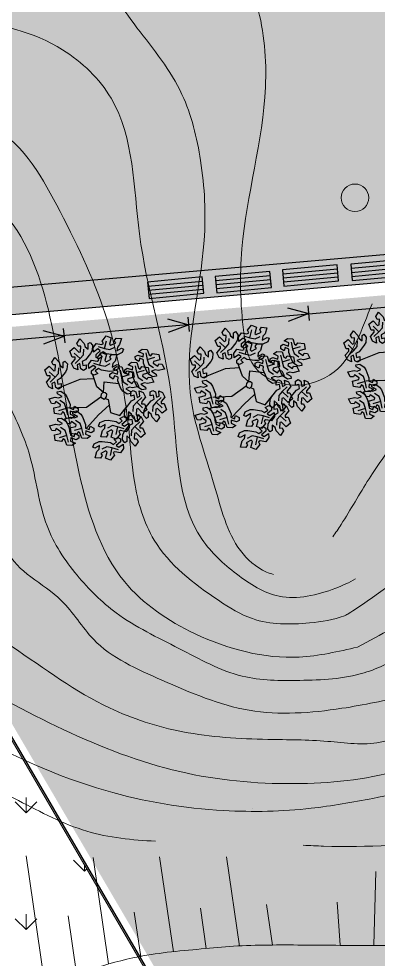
# Model space of a CAD drawing. Header units: millimetres. Extents: x 5637 to 6048, y 3385 to 3927.
# Drawn here: x 5752.01 to 5765.08, y 3588.76 to 3622.94 of the extents above; entities that cross this region are included whole.
import ezdxf

# ---------------------------------------------------------------- set-up
doc = ezdxf.new("R2010")
doc.units = ezdxf.units.MM
for name, color, linetype, lineweight in [('3', 250, 'Continuous', 30), ('ground 1', 7, 'Continuous', 30), ('hatch', 253, 'Continuous', 13)]:
    doc.layers.add(name, color=color, linetype=linetype, lineweight=lineweight)
for name, color, linetype in [('benches', 250, 'Continuous'), ('Contour Lines', 253, 'Continuous'), ('trees old', 116, 'Continuous')]:
    doc.layers.add(name, color=color, linetype=linetype)
doc.layers.add('dr', color=7, linetype='Continuous', lineweight=30, true_color=0x424d8a)
doc.layers.add('plants1', color=7, linetype='Continuous', true_color=0x89ee5d)

# ---------------------------------------------------------------- blocks, each defined once
blk = doc.blocks.new('212')
at = {"color": 48, "linetype": 'Continuous'}
for p, q in [((2812.246, 4856.905), (2812.352, 4857.064)), ((2812.352, 4857.064), (2812.514, 4856.895)), ((2813.16, 4856.989), (2813.307, 4857.173)), ((2813.255, 4856.716), (2813.323, 4857.001)), ((2813.307, 4857.173), (2813.495, 4857.1)), ((2813.495, 4857.1), (2813.43, 4856.875)), ((2813.608, 4857), (2813.677, 4857.096)), ((2813.658, 4856.924), (2813.608, 4857)), ((2813.677, 4857.096), (2813.867, 4857.083)), ((2813.867, 4857.083), (2813.802, 4856.858)), ((2811.994, 4856.623), (2812.151, 4856.749)), ((2812.151, 4856.749), (2812.314, 4856.581)), ((2812.295, 4856.797), (2812.246, 4856.905)), ((2812.386, 4856.803), (2812.295, 4856.797)), ((2812.374, 4856.601), (2812.386, 4856.803)), ((2812.49, 4856.49), (2812.502, 4856.693)), ((2812.514, 4856.895), (2812.551, 4856.783)), ((2812.551, 4856.783), (2812.66, 4856.696)), ((2812.66, 4856.894), (2812.725, 4856.94)), ((2812.66, 4856.696), (2812.66, 4856.894)), ((2812.725, 4856.94), (2812.813, 4856.833)), ((2812.813, 4856.833), (2812.797, 4856.642)), ((2812.838, 4856.74), (2812.944, 4856.897)), ((2812.853, 4856.586), (2812.838, 4856.74)), ((2813.006, 4856.701), (2812.853, 4856.586)), ((2812.944, 4856.897), (2813.146, 4856.859)), ((2813.098, 4856.635), (2813.006, 4856.701)), ((2813.015, 4856.787), (2813.255, 4856.716)), ((2813.146, 4856.859), (2813.212, 4856.895)), ((2813.212, 4856.895), (2813.16, 4856.989)), ((2813.16, 4856.989), (2813.16, 4856.989)), ((2813.255, 4856.716), (2813.44, 4856.678)), ((2813.43, 4856.875), (2813.477, 4856.833)), ((2813.44, 4856.678), (2813.621, 4856.768)), ((2813.477, 4856.833), (2813.658, 4856.924)), ((2813.724, 4856.77), (2813.703, 4856.632)), ((2813.703, 4856.632), (2813.875, 4856.731)), ((2813.802, 4856.858), (2813.724, 4856.77)), ((2813.875, 4856.731), (2813.947, 4856.699)), ((2813.947, 4856.699), (2813.899, 4856.569)), ((2814.492, 4856.602), (2814.619, 4856.692)), ((2814.619, 4856.692), (2814.808, 4856.679)), ((2814.808, 4856.679), (2814.876, 4856.485)), ((2811.335, 4856.226), (2811.441, 4856.385)), ((2811.441, 4856.385), (2811.603, 4856.216)), ((2812.08, 4856.404), (2811.994, 4856.623)), ((2812.052, 4856.172), (2812.186, 4856.327)), ((2812.187, 4856.402), (2812.08, 4856.404)), ((2812.08, 4856.404), (2812.08, 4856.404)), ((2812.364, 4856.35), (2812.151, 4856.551)), ((2812.182, 4856.178), (2812.364, 4856.35)), ((2812.186, 4856.327), (2812.187, 4856.402)), ((2812.314, 4856.581), (2812.374, 4856.601)), ((2812.364, 4856.35), (2812.49, 4856.49)), ((2812.74, 4856.536), (2812.554, 4856.3)), ((2812.797, 4856.642), (2812.74, 4856.536)), ((2812.947, 4856.502), (2813.098, 4856.635)), ((2812.949, 4856.391), (2812.947, 4856.502)), ((2812.947, 4856.502), (2812.947, 4856.502)), ((2813.04, 4856.341), (2812.949, 4856.391)), ((2812.992, 4856.389), (2813.139, 4856.573)), ((2813.044, 4856.296), (2812.992, 4856.389)), ((2812.992, 4856.389), (2812.992, 4856.389)), ((2813.171, 4856.413), (2813.04, 4856.341)), ((2813.197, 4856.594), (2813.085, 4856.506)), ((2813.085, 4856.506), (2813.171, 4856.413)), ((2813.087, 4856.116), (2813.155, 4856.402)), ((2813.139, 4856.573), (2813.327, 4856.501)), ((2813.307, 4856.527), (2813.197, 4856.594)), ((2813.327, 4856.501), (2813.262, 4856.276)), ((2813.605, 4856.484), (2813.307, 4856.527)), ((2813.309, 4856.234), (2813.49, 4856.324)), ((2813.44, 4856.4), (2813.509, 4856.497)), ((2813.49, 4856.324), (2813.44, 4856.4)), ((2813.509, 4856.497), (2813.699, 4856.484)), ((2813.725, 4856.487), (2813.605, 4856.484)), ((2813.699, 4856.484), (2813.634, 4856.259)), ((2813.899, 4856.569), (2813.725, 4856.487)), ((2814.371, 4856.422), (2814.467, 4856.479)), ((2814.374, 4856.318), (2814.371, 4856.422)), ((2814.502, 4856.24), (2814.374, 4856.318)), ((2814.467, 4856.479), (2814.467, 4856.479)), ((2814.467, 4856.479), (2814.658, 4856.414)), ((2814.669, 4856.527), (2814.492, 4856.602)), ((2814.539, 4856.361), (2814.502, 4856.24)), ((2814.672, 4856.308), (2814.539, 4856.361)), ((2814.658, 4856.414), (2814.669, 4856.527)), ((2814.669, 4856.18), (2814.672, 4856.308)), ((2814.748, 4856.562), (2814.806, 4856.319)), ((2814.806, 4856.319), (2815.087, 4856.403)), ((2814.806, 4856.319), (2814.865, 4856.14)), ((2814.876, 4856.485), (2814.94, 4856.446)), ((2814.94, 4856.446), (2814.995, 4856.538)), ((2814.995, 4856.538), (2814.995, 4856.538)), ((2814.995, 4856.538), (2815.228, 4856.503)), ((2815.228, 4856.503), (2815.259, 4856.304)), ((2811.083, 4855.944), (2811.24, 4856.07)), ((2811.24, 4856.07), (2811.403, 4855.901)), ((2811.384, 4856.118), (2811.335, 4856.226)), ((2811.475, 4856.124), (2811.384, 4856.118)), ((2811.463, 4855.921), (2811.475, 4856.124)), ((2811.579, 4855.811), (2811.591, 4856.014)), ((2811.603, 4856.216), (2811.64, 4856.104)), ((2811.64, 4856.104), (2811.749, 4856.017)), ((2811.749, 4856.017), (2811.75, 4856.215)), ((2811.75, 4856.215), (2811.814, 4856.261)), ((2811.814, 4856.261), (2811.902, 4856.154)), ((2811.902, 4856.154), (2811.886, 4855.963)), ((2812.135, 4856.001), (2812.052, 4856.172)), ((2812.276, 4855.937), (2812.135, 4856.001)), ((2812.356, 4856.174), (2812.252, 4856.127)), ((2812.252, 4856.127), (2812.276, 4855.937)), ((2812.395, 4855.976), (2812.356, 4856.174)), ((2812.493, 4855.922), (2812.395, 4855.976)), ((2812.395, 4855.976), (2812.395, 4855.976)), ((2812.554, 4856.3), (2812.441, 4856.239)), ((2812.441, 4856.239), (2812.461, 4856.097)), ((2812.461, 4856.097), (2812.584, 4856.126)), ((2812.581, 4855.976), (2812.493, 4855.922)), ((2812.584, 4856.126), (2812.581, 4855.976)), ((2812.671, 4856.141), (2812.777, 4856.298)), ((2812.685, 4855.986), (2812.671, 4856.141)), ((2812.838, 4856.102), (2812.685, 4855.986)), ((2812.777, 4856.298), (2812.979, 4856.26)), ((2812.779, 4855.903), (2812.931, 4856.035)), ((2812.931, 4856.035), (2812.838, 4856.102)), ((2812.847, 4856.188), (2813.087, 4856.116)), ((2813.029, 4855.995), (2812.917, 4855.906)), ((2812.979, 4856.26), (2813.044, 4856.296)), ((2813.139, 4855.928), (2813.029, 4855.995)), ((2813.087, 4856.116), (2813.272, 4856.078)), ((2813.262, 4856.276), (2813.309, 4856.234)), ((2813.272, 4856.078), (2813.453, 4856.169)), ((2813.556, 4856.171), (2813.535, 4856.033)), ((2813.535, 4856.033), (2813.707, 4856.132)), ((2813.634, 4856.259), (2813.556, 4856.171)), ((2813.731, 4855.969), (2813.557, 4855.888)), ((2813.562, 4855.969), (2813.689, 4856.059)), ((2813.739, 4855.894), (2813.562, 4855.969)), ((2813.689, 4856.059), (2813.878, 4856.046)), ((2813.707, 4856.132), (2813.779, 4856.099)), ((2813.779, 4856.099), (2813.731, 4855.969)), ((2813.878, 4856.046), (2813.946, 4855.852)), ((2813.985, 4855.946), (2814.08, 4856.004)), ((2814.08, 4856.004), (2814.08, 4856.004)), ((2814.08, 4856.004), (2814.271, 4855.939)), ((2814.106, 4856.127), (2814.232, 4856.217)), ((2814.282, 4856.052), (2814.106, 4856.127)), ((2814.232, 4856.217), (2814.421, 4856.204)), ((2814.271, 4855.939), (2814.282, 4856.052)), ((2814.361, 4856.087), (2814.419, 4855.844)), ((2814.421, 4856.204), (2814.489, 4856.01)), ((2814.489, 4856.01), (2814.553, 4855.971)), ((2814.553, 4855.971), (2814.608, 4856.063)), ((2814.608, 4856.063), (2814.608, 4856.063)), ((2814.608, 4856.063), (2814.841, 4856.028)), ((2814.78, 4855.9), (2814.669, 4856.18)), ((2814.841, 4856.028), (2814.872, 4855.829)), ((2814.865, 4856.14), (2815.034, 4856.028)), ((2815.031, 4856.247), (2815.019, 4856.186)), ((2815.019, 4856.186), (2815.188, 4856.074)), ((2815.259, 4856.304), (2815.031, 4856.247)), ((2815.188, 4856.074), (2815.228, 4856.156)), ((2815.43, 4855.972), (2815.203, 4855.916)), ((2815.228, 4856.156), (2815.346, 4856.144)), ((2815.346, 4856.144), (2815.43, 4855.972)), ((2811.169, 4855.725), (2811.083, 4855.944)), ((2811.141, 4855.492), (2811.275, 4855.648)), ((2811.276, 4855.723), (2811.169, 4855.725)), ((2811.169, 4855.725), (2811.169, 4855.725)), ((2811.453, 4855.67), (2811.24, 4855.872)), ((2811.271, 4855.499), (2811.453, 4855.67)), ((2811.275, 4855.648), (2811.276, 4855.723)), ((2811.403, 4855.901), (2811.463, 4855.921)), ((2811.453, 4855.67), (2811.579, 4855.811)), ((2811.829, 4855.857), (2811.643, 4855.621)), ((2811.886, 4855.963), (2811.829, 4855.857)), ((2812.781, 4855.791), (2812.779, 4855.903)), ((2812.779, 4855.903), (2812.779, 4855.903)), ((2812.872, 4855.742), (2812.781, 4855.791)), ((2812.978, 4855.318), (2812.811, 4855.791)), ((2813.003, 4855.814), (2812.872, 4855.742)), ((2812.917, 4855.906), (2813.003, 4855.814)), ((2813.437, 4855.885), (2813.139, 4855.928)), ((2813.557, 4855.888), (2813.437, 4855.885)), ((2813.441, 4855.789), (2813.537, 4855.846)), ((2813.444, 4855.685), (2813.441, 4855.789)), ((2813.572, 4855.607), (2813.444, 4855.685)), ((2813.537, 4855.846), (2813.537, 4855.846)), ((2813.537, 4855.846), (2813.727, 4855.781)), ((2813.609, 4855.728), (2813.572, 4855.607)), ((2813.742, 4855.675), (2813.609, 4855.728)), ((2813.727, 4855.781), (2813.739, 4855.894)), ((2813.739, 4855.547), (2813.742, 4855.675)), ((2813.818, 4855.929), (2813.876, 4855.686)), ((2813.876, 4855.686), (2814.157, 4855.77)), ((2813.876, 4855.686), (2813.935, 4855.507)), ((2813.946, 4855.852), (2814.01, 4855.813)), ((2813.987, 4855.843), (2813.985, 4855.946)), ((2814.115, 4855.765), (2813.987, 4855.843)), ((2814.01, 4855.813), (2814.065, 4855.905)), ((2814.065, 4855.905), (2814.065, 4855.905)), ((2814.065, 4855.905), (2814.298, 4855.87)), ((2814.329, 4855.671), (2814.101, 4855.614)), ((2814.152, 4855.886), (2814.115, 4855.765)), ((2814.285, 4855.833), (2814.152, 4855.886)), ((2814.282, 4855.705), (2814.285, 4855.833)), ((2814.393, 4855.425), (2814.282, 4855.705)), ((2814.298, 4855.87), (2814.329, 4855.671)), ((2814.419, 4855.844), (2814.701, 4855.928)), ((2814.419, 4855.844), (2814.479, 4855.665)), ((2814.479, 4855.665), (2814.648, 4855.553)), ((2814.645, 4855.772), (2814.632, 4855.711)), ((2814.632, 4855.711), (2814.801, 4855.599)), ((2814.872, 4855.829), (2814.645, 4855.772)), ((2814.843, 4855.798), (2814.78, 4855.9)), ((2814.801, 4855.599), (2814.842, 4855.681)), ((2814.842, 4855.681), (2814.959, 4855.669)), ((2815, 4855.688), (2814.843, 4855.798)), ((2815.088, 4855.94), (2814.958, 4855.89)), ((2814.958, 4855.89), (2815.129, 4855.79)), ((2814.959, 4855.669), (2815.044, 4855.497)), ((2815.137, 4855.711), (2815, 4855.688)), ((2815.203, 4855.916), (2815.088, 4855.94)), ((2815.129, 4855.79), (2815.137, 4855.711)), ((2811.224, 4855.322), (2811.141, 4855.492)), ((2811.365, 4855.257), (2811.224, 4855.322)), ((2811.445, 4855.494), (2811.341, 4855.448)), ((2811.341, 4855.448), (2811.365, 4855.257)), ((2811.484, 4855.297), (2811.445, 4855.494)), ((2811.582, 4855.243), (2811.484, 4855.297)), ((2811.484, 4855.297), (2811.484, 4855.297)), ((2811.643, 4855.621), (2811.53, 4855.56)), ((2811.53, 4855.56), (2811.55, 4855.418)), ((2811.55, 4855.418), (2811.673, 4855.447)), ((2812.357, 4855.587), (2811.568, 4855.27)), ((2811.67, 4855.297), (2811.582, 4855.243)), ((2811.673, 4855.447), (2811.67, 4855.297)), ((2812.872, 4855.62), (2812.357, 4855.587)), ((2813.213, 4855.112), (2813.244, 4855.51)), ((2813.244, 4855.51), (2813.778, 4855.448)), ((2813.85, 4855.267), (2813.739, 4855.547)), ((2813.935, 4855.507), (2814.104, 4855.395)), ((2814.158, 4855.307), (2814.028, 4855.257)), ((2814.101, 4855.614), (2814.089, 4855.553)), ((2814.089, 4855.553), (2814.258, 4855.441)), ((2814.273, 4855.284), (2814.158, 4855.307)), ((2814.258, 4855.441), (2814.298, 4855.523)), ((2814.5, 4855.339), (2814.273, 4855.284)), ((2814.298, 4855.523), (2814.416, 4855.511)), ((2814.456, 4855.323), (2814.393, 4855.425)), ((2814.416, 4855.511), (2814.5, 4855.339)), ((2814.614, 4855.213), (2814.456, 4855.323)), ((2814.701, 4855.465), (2814.571, 4855.415)), ((2814.571, 4855.415), (2814.743, 4855.315)), ((2814.817, 4855.441), (2814.701, 4855.465)), ((2814.743, 4855.315), (2814.75, 4855.236)), ((2815.044, 4855.497), (2814.817, 4855.441)), ((2811.235, 4854.887), (2811.463, 4854.943)), ((2811.463, 4854.943), (2811.578, 4854.919)), ((2811.529, 4855.148), (2811.665, 4855.171)), ((2811.536, 4855.069), (2811.529, 4855.148)), ((2811.708, 4854.97), (2811.536, 4855.069)), ((2811.578, 4854.919), (2811.708, 4854.97)), ((2811.665, 4855.171), (2811.823, 4855.062)), ((2811.823, 4855.062), (2811.886, 4854.959)), ((2811.886, 4854.959), (2811.997, 4854.679)), ((2813.121, 4854.953), (2812.593, 4854.577)), ((2813.122, 4854.977), (2813.121, 4854.953)), ((2813.121, 4854.953), (2813.175, 4854.911)), ((2813.133, 4855.059), (2813.122, 4854.977)), ((2813.162, 4855.099), (2813.133, 4855.059)), ((2813.213, 4855.112), (2813.162, 4855.099)), ((2813.274, 4855.111), (2813.213, 4855.112)), ((2813.334, 4855.062), (2813.274, 4855.111)), ((2813.276, 4854.903), (2813.321, 4854.962)), ((2813.321, 4854.962), (2813.334, 4855.062)), ((2813.913, 4855.165), (2813.85, 4855.267)), ((2814.07, 4855.055), (2813.913, 4855.165)), ((2814.028, 4855.257), (2814.199, 4855.157)), ((2814.207, 4855.079), (2814.07, 4855.055)), ((2814.199, 4855.157), (2814.207, 4855.079)), ((2814.205, 4854.989), (2814.208, 4855.138)), ((2814.328, 4855.017), (2814.205, 4854.989)), ((2814.208, 4855.138), (2814.296, 4855.192)), ((2814.296, 4855.192), (2814.394, 4855.138)), ((2814.348, 4854.876), (2814.328, 4855.017)), ((2814.394, 4855.138), (2814.394, 4855.138)), ((2814.394, 4855.138), (2814.433, 4854.941)), ((2814.433, 4854.941), (2814.537, 4854.988)), ((2814.537, 4854.988), (2814.513, 4855.178)), ((2814.513, 4855.178), (2814.654, 4855.113)), ((2814.737, 4854.943), (2814.603, 4854.787)), ((2814.75, 4855.236), (2814.614, 4855.213)), ((2814.654, 4855.113), (2814.737, 4854.943)), ((2814.912, 4854.991), (2814.915, 4855.141)), ((2815.035, 4855.02), (2814.912, 4854.991)), ((2814.915, 4855.141), (2815.004, 4855.195)), ((2815.004, 4855.195), (2815.101, 4855.141)), ((2815.056, 4854.878), (2815.035, 4855.02)), ((2815.101, 4855.141), (2815.101, 4855.141)), ((2815.101, 4855.141), (2815.14, 4854.943)), ((2815.14, 4854.943), (2815.244, 4854.99)), ((2815.244, 4854.99), (2815.221, 4855.18)), ((2815.221, 4855.18), (2815.362, 4855.116)), ((2815.445, 4854.945), (2815.311, 4854.789)), ((2815.362, 4855.116), (2815.445, 4854.945)), ((2811.32, 4854.715), (2811.235, 4854.887)), ((2811.438, 4854.704), (2811.32, 4854.715)), ((2811.407, 4854.556), (2811.635, 4854.612)), ((2811.478, 4854.785), (2811.438, 4854.704)), ((2811.647, 4854.674), (2811.478, 4854.785)), ((2811.801, 4854.719), (2811.632, 4854.831)), ((2811.635, 4854.612), (2811.647, 4854.674)), ((2811.86, 4854.54), (2811.801, 4854.719)), ((2811.997, 4854.679), (2811.994, 4854.551)), ((2812.127, 4854.498), (2812.164, 4854.619)), ((2812.164, 4854.619), (2812.292, 4854.541)), ((2813.424, 4854.652), (2813.038, 4854.309)), ((2813.175, 4854.911), (2813.241, 4854.88)), ((2813.241, 4854.88), (2813.276, 4854.903)), ((2813.276, 4854.903), (2813.384, 4854.859)), ((2813.384, 4854.859), (2813.474, 4854.394)), ((2813.809, 4854.284), (2814.091, 4854.631)), ((2814.049, 4854.578), (2814.235, 4854.814)), ((2814.235, 4854.814), (2814.348, 4854.876)), ((2814.299, 4854.624), (2814.287, 4854.422)), ((2814.425, 4854.765), (2814.299, 4854.624)), ((2814.607, 4854.937), (2814.425, 4854.765)), ((2814.425, 4854.765), (2814.638, 4854.563)), ((2814.603, 4854.787), (2814.602, 4854.712)), ((2814.602, 4854.712), (2814.709, 4854.711)), ((2814.709, 4854.711), (2814.709, 4854.711)), ((2814.709, 4854.711), (2814.795, 4854.491)), ((2814.757, 4854.58), (2814.943, 4854.817)), ((2814.943, 4854.817), (2815.056, 4854.878)), ((2815.007, 4854.626), (2814.995, 4854.424)), ((2815.133, 4854.767), (2815.007, 4854.626)), ((2815.314, 4854.939), (2815.133, 4854.767)), ((2815.133, 4854.767), (2815.345, 4854.566)), ((2815.311, 4854.789), (2815.309, 4854.715)), ((2815.309, 4854.715), (2815.416, 4854.713)), ((2815.416, 4854.713), (2815.416, 4854.713)), ((2815.416, 4854.713), (2815.502, 4854.494)), ((2811.438, 4854.357), (2811.407, 4854.556)), ((2811.671, 4854.321), (2811.438, 4854.357)), ((2811.86, 4854.54), (2811.579, 4854.456)), ((2811.726, 4854.413), (2811.671, 4854.321)), ((2811.671, 4854.321), (2811.671, 4854.321)), ((2811.79, 4854.374), (2811.726, 4854.413)), ((2811.858, 4854.18), (2811.79, 4854.374)), ((2811.918, 4854.297), (2811.86, 4854.54)), ((2812.593, 4854.577), (2811.902, 4854.548)), ((2811.994, 4854.551), (2812.127, 4854.498)), ((2812.008, 4854.445), (2811.997, 4854.332)), ((2811.997, 4854.332), (2812.173, 4854.257)), ((2812.199, 4854.38), (2812.008, 4854.445)), ((2812.173, 4854.257), (2812.047, 4854.167)), ((2812.097, 4854.422), (2812.234, 4854.446)), ((2812.105, 4854.344), (2812.097, 4854.422)), ((2812.276, 4854.244), (2812.105, 4854.344)), ((2812.294, 4854.438), (2812.199, 4854.38)), ((2812.199, 4854.38), (2812.199, 4854.38)), ((2812.234, 4854.446), (2812.391, 4854.336)), ((2812.292, 4854.541), (2812.294, 4854.438)), ((2812.391, 4854.336), (2812.454, 4854.234)), ((2813.038, 4854.309), (2812.612, 4853.837)), ((2813.474, 4854.394), (2813.809, 4854.284)), ((2813.976, 4854.281), (2813.992, 4854.472)), ((2814.064, 4854.174), (2813.976, 4854.281)), ((2813.992, 4854.472), (2814.049, 4854.578)), ((2814.238, 4854.331), (2814.129, 4854.419)), ((2814.129, 4854.419), (2814.129, 4854.22)), ((2814.134, 4854.108), (2814.137, 4854.258)), ((2814.137, 4854.258), (2814.226, 4854.312)), ((2814.226, 4854.312), (2814.323, 4854.257)), ((2814.275, 4854.22), (2814.238, 4854.331)), ((2814.323, 4854.257), (2814.323, 4854.257)), ((2814.323, 4854.257), (2814.362, 4854.06)), ((2814.416, 4854.514), (2814.403, 4854.312)), ((2814.403, 4854.312), (2814.494, 4854.317)), ((2814.475, 4854.534), (2814.416, 4854.514)), ((2814.466, 4854.107), (2814.443, 4854.297)), ((2814.443, 4854.297), (2814.584, 4854.233)), ((2814.638, 4854.365), (2814.475, 4854.534)), ((2814.494, 4854.317), (2814.543, 4854.21)), ((2814.795, 4854.491), (2814.638, 4854.365)), ((2814.683, 4854.283), (2814.699, 4854.475)), ((2814.772, 4854.177), (2814.683, 4854.283)), ((2814.699, 4854.475), (2814.757, 4854.58)), ((2814.945, 4854.334), (2814.836, 4854.421)), ((2814.836, 4854.421), (2814.836, 4854.223)), ((2814.982, 4854.222), (2814.945, 4854.334)), ((2815.123, 4854.516), (2815.111, 4854.314)), ((2815.111, 4854.314), (2815.202, 4854.32)), ((2815.183, 4854.536), (2815.123, 4854.516)), ((2815.345, 4854.367), (2815.183, 4854.536)), ((2815.202, 4854.32), (2815.251, 4854.212)), ((2815.502, 4854.494), (2815.345, 4854.367)), ((2811.256, 4853.907), (2811.483, 4853.963)), ((2811.483, 4853.963), (2811.598, 4853.939)), ((2811.549, 4854.168), (2811.686, 4854.191)), ((2811.557, 4854.089), (2811.549, 4854.168)), ((2811.728, 4853.989), (2811.557, 4854.089)), ((2811.598, 4853.939), (2811.728, 4853.989)), ((2811.686, 4854.191), (2811.843, 4854.082)), ((2811.803, 4854.162), (2812.031, 4854.217)), ((2811.888, 4853.99), (2811.803, 4854.162)), ((2811.843, 4854.082), (2811.906, 4853.979)), ((2812.047, 4854.167), (2811.858, 4854.18)), ((2812.006, 4853.978), (2811.888, 4853.99)), ((2811.906, 4853.979), (2812.017, 4853.699)), ((2812.046, 4854.06), (2812.006, 4853.978)), ((2812.031, 4854.217), (2812.146, 4854.194)), ((2812.215, 4853.948), (2812.046, 4854.06)), ((2812.146, 4854.194), (2812.276, 4854.244)), ((2812.369, 4853.994), (2812.2, 4854.106)), ((2812.203, 4853.887), (2812.215, 4853.948)), ((2812.428, 4853.815), (2812.369, 4853.994)), ((2812.454, 4854.234), (2812.565, 4853.954)), ((2812.565, 4853.954), (2812.562, 4853.826)), ((2813.037, 4853.892), (2813.085, 4854.022)), ((2813.085, 4854.022), (2813.258, 4854.104)), ((2813.281, 4853.958), (2813.109, 4853.859)), ((2813.258, 4854.104), (2813.379, 4854.107)), ((2813.259, 4853.82), (2813.281, 4853.958)), ((2813.379, 4854.107), (2813.676, 4854.063)), ((2813.676, 4854.063), (2813.786, 4853.996)), ((2813.786, 4853.996), (2813.899, 4854.085)), ((2813.812, 4854.177), (2813.943, 4854.249)), ((2813.899, 4854.085), (2813.812, 4854.177)), ((2814.036, 4854.088), (2813.885, 4853.956)), ((2813.885, 4853.956), (2813.977, 4853.889)), ((2813.943, 4854.249), (2814.034, 4854.2)), ((2813.977, 4853.889), (2814.13, 4854.005)), ((2813.979, 4853.697), (2814.165, 4853.933)), ((2814.034, 4854.2), (2814.036, 4854.088)), ((2814.036, 4854.088), (2814.036, 4854.088)), ((2814.129, 4854.22), (2814.064, 4854.174)), ((2814.13, 4854.005), (2814.145, 4853.85)), ((2814.257, 4854.137), (2814.134, 4854.108)), ((2814.165, 4853.933), (2814.278, 4853.995)), ((2814.278, 4853.995), (2814.257, 4854.137)), ((2814.437, 4854.051), (2814.275, 4854.22)), ((2814.536, 4854.056), (2814.355, 4853.884)), ((2814.362, 4854.06), (2814.466, 4854.107)), ((2814.543, 4854.21), (2814.437, 4854.051)), ((2814.667, 4854.062), (2814.533, 4853.906)), ((2814.584, 4854.233), (2814.667, 4854.062)), ((2814.836, 4854.223), (2814.772, 4854.177)), ((2815.144, 4854.053), (2814.982, 4854.222)), ((2815.251, 4854.212), (2815.144, 4854.053)), ((2811.34, 4853.735), (2811.256, 4853.907)), ((2811.458, 4853.724), (2811.34, 4853.735)), ((2811.427, 4853.575), (2811.655, 4853.632)), ((2811.458, 4853.376), (2811.427, 4853.575)), ((2811.498, 4853.805), (2811.458, 4853.724)), ((2811.667, 4853.693), (2811.498, 4853.805)), ((2811.821, 4853.739), (2811.652, 4853.851)), ((2811.655, 4853.632), (2811.667, 4853.693)), ((2811.88, 4853.56), (2811.821, 4853.739)), ((2811.975, 4853.83), (2812.203, 4853.887)), ((2812.006, 4853.631), (2811.975, 4853.83)), ((2812.239, 4853.596), (2812.006, 4853.631)), ((2812.017, 4853.699), (2812.014, 4853.571)), ((2812.428, 4853.815), (2812.147, 4853.731)), ((2812.147, 4853.518), (2812.184, 4853.639)), ((2812.184, 4853.639), (2812.312, 4853.561)), ((2812.294, 4853.688), (2812.239, 4853.596)), ((2812.239, 4853.596), (2812.239, 4853.596)), ((2812.358, 4853.649), (2812.294, 4853.688)), ((2812.426, 4853.455), (2812.358, 4853.649)), ((2812.486, 4853.572), (2812.428, 4853.815)), ((2812.562, 4853.826), (2812.695, 4853.773)), ((2812.576, 4853.72), (2812.565, 4853.607)), ((2812.565, 4853.607), (2812.742, 4853.532)), ((2812.767, 4853.655), (2812.576, 4853.72)), ((2812.695, 4853.773), (2812.732, 4853.894)), ((2812.732, 4853.894), (2812.86, 4853.816)), ((2812.863, 4853.712), (2812.767, 4853.655)), ((2812.767, 4853.655), (2812.767, 4853.655)), ((2812.86, 4853.816), (2812.863, 4853.712)), ((2813.109, 4853.859), (2813.037, 4853.892)), ((2813.116, 4853.507), (2813.181, 4853.732)), ((2813.181, 4853.732), (2813.259, 4853.82)), ((2813.376, 4853.591), (2813.307, 4853.495)), ((2813.507, 4853.757), (2813.325, 4853.667)), ((2813.325, 4853.667), (2813.376, 4853.591)), ((2813.544, 4853.913), (2813.362, 4853.823)), ((2813.489, 4853.49), (2813.554, 4853.715)), ((2813.554, 4853.715), (2813.507, 4853.757)), ((2813.729, 4853.875), (2813.544, 4853.913)), ((2813.729, 4853.875), (2813.66, 4853.589)), ((2813.823, 4853.602), (2813.676, 4853.418)), ((2813.968, 4853.803), (2813.729, 4853.875)), ((2813.837, 4853.731), (2813.771, 4853.695)), ((2813.771, 4853.695), (2813.823, 4853.602)), ((2813.823, 4853.602), (2813.823, 4853.602)), ((2814.039, 4853.693), (2813.837, 4853.731)), ((2813.905, 4853.4), (2813.921, 4853.591)), ((2813.921, 4853.591), (2813.979, 4853.697)), ((2814.145, 4853.85), (2814.039, 4853.693)), ((2814.229, 4853.743), (2814.217, 4853.541)), ((2814.355, 4853.884), (2814.229, 4853.743)), ((2814.345, 4853.633), (2814.333, 4853.431)), ((2814.405, 4853.653), (2814.345, 4853.633)), ((2814.355, 4853.884), (2814.568, 4853.682)), ((2814.567, 4853.484), (2814.405, 4853.653)), ((2814.533, 4853.906), (2814.531, 4853.832)), ((2814.531, 4853.832), (2814.638, 4853.83)), ((2814.724, 4853.611), (2814.567, 4853.484)), ((2814.638, 4853.83), (2814.638, 4853.83)), ((2814.638, 4853.83), (2814.724, 4853.611)), ((2811.691, 4853.341), (2811.458, 4853.376)), ((2811.88, 4853.56), (2811.599, 4853.476)), ((2811.746, 4853.433), (2811.691, 4853.341)), ((2811.691, 4853.341), (2811.691, 4853.341)), ((2811.81, 4853.394), (2811.746, 4853.433)), ((2811.878, 4853.2), (2811.81, 4853.394)), ((2811.938, 4853.317), (2811.88, 4853.56)), ((2812.014, 4853.571), (2812.147, 4853.518)), ((2812.028, 4853.465), (2812.017, 4853.352)), ((2812.017, 4853.352), (2812.194, 4853.277)), ((2812.219, 4853.4), (2812.028, 4853.465)), ((2812.194, 4853.277), (2812.067, 4853.187)), ((2812.315, 4853.458), (2812.219, 4853.4)), ((2812.219, 4853.4), (2812.219, 4853.4)), ((2812.312, 4853.561), (2812.315, 4853.458)), ((2812.615, 4853.442), (2812.426, 4853.455)), ((2812.742, 4853.532), (2812.615, 4853.442)), ((2812.83, 4853.128), (2812.878, 4853.258)), ((2812.878, 4853.258), (2813.052, 4853.34)), ((2813.052, 4853.34), (2813.172, 4853.343)), ((2813.307, 4853.495), (2813.116, 4853.507)), ((2813.172, 4853.343), (2813.47, 4853.3)), ((2813.47, 4853.3), (2813.58, 4853.233)), ((2813.676, 4853.418), (2813.489, 4853.49)), ((2813.58, 4853.233), (2813.692, 4853.321)), ((2813.606, 4853.414), (2813.737, 4853.486)), ((2813.692, 4853.321), (2813.606, 4853.414)), ((2813.83, 4853.325), (2813.678, 4853.192)), ((2813.737, 4853.486), (2813.828, 4853.436)), ((2813.771, 4853.126), (2813.924, 4853.241)), ((2813.828, 4853.436), (2813.83, 4853.325)), ((2813.83, 4853.325), (2813.83, 4853.325)), ((2813.994, 4853.294), (2813.905, 4853.4)), ((2813.924, 4853.241), (2813.939, 4853.087)), ((2814.058, 4853.34), (2813.994, 4853.294)), ((2814.167, 4853.45), (2814.058, 4853.538)), ((2814.058, 4853.538), (2814.058, 4853.34)), ((2814.204, 4853.339), (2814.167, 4853.45)), ((2814.366, 4853.17), (2814.204, 4853.339)), ((2814.333, 4853.431), (2814.424, 4853.437)), ((2814.473, 4853.329), (2814.366, 4853.17)), ((2814.424, 4853.437), (2814.473, 4853.329)), ((2812.067, 4853.187), (2811.878, 4853.2)), ((2812.902, 4853.095), (2812.83, 4853.128)), ((2813.074, 4853.194), (2812.902, 4853.095)), ((2812.91, 4852.744), (2812.975, 4852.968)), ((2812.975, 4852.968), (2813.053, 4853.056)), ((2813.053, 4853.056), (2813.074, 4853.194)), ((2813.3, 4852.994), (2813.119, 4852.903)), ((2813.119, 4852.903), (2813.169, 4852.827)), ((2813.337, 4853.149), (2813.156, 4853.059)), ((2813.282, 4852.727), (2813.347, 4852.952)), ((2813.347, 4852.952), (2813.3, 4852.994)), ((2813.522, 4853.111), (2813.337, 4853.149)), ((2813.522, 4853.111), (2813.454, 4852.826)), ((2813.762, 4853.04), (2813.522, 4853.111)), ((2813.63, 4852.967), (2813.565, 4852.932)), ((2813.565, 4852.932), (2813.617, 4852.838)), ((2813.832, 4852.929), (2813.63, 4852.967)), ((2813.678, 4853.192), (2813.771, 4853.126)), ((2813.939, 4853.087), (2813.832, 4852.929)), ((2813.1, 4852.731), (2812.91, 4852.744)), ((2813.169, 4852.827), (2813.1, 4852.731)), ((2813.47, 4852.654), (2813.282, 4852.727)), ((2813.617, 4852.838), (2813.47, 4852.654)), ((2813.617, 4852.838), (2813.617, 4852.838))]:
    blk.add_line(p, q, dxfattribs=at)
at = {"layer": 'plants1', "color": 48, "linetype": 'Continuous'}
blk.add_line((2813.213, 4855.112), (2812.978, 4855.318), dxfattribs=at)
blk = doc.blocks.new('0354')
at = {"layer": 'benches', "lineweight": 25, "ltscale": 150, "true_color": 0xe0d1a3}
blk.add_hatch(color=9, dxfattribs=at).paths.add_polyline_path([(2510191, 359584), (2510591, 359584), (2510591, 360934), (2510191, 360934)])
at = {"layer": 'benches', "color": 3, "lineweight": 25, "ltscale": 150}
blk.add_lwpolyline([(2510191, 359584), (2510591, 359584), (2510591, 360934), (2510191, 360934)], close=True, dxfattribs=at)
at = {"layer": 'benches', "color": 1, "lineweight": 25, "ltscale": 150}
for points in [[(2510291, 360934), (2510291, 359584)], [(2510391, 360934), (2510391, 359584)], [(2510491, 360934), (2510491, 359584)]]:
    blk.add_lwpolyline(points, dxfattribs=at)

msp = doc.modelspace()

# ---------------------------------------------------------------- hatches: boundary and pattern name
at = {"layer": 'hatch', "true_color": 0xf8d293}
h = msp.add_hatch(dxfattribs=at)
h.set_pattern_fill('AR-SAND', color=41, scale=0.3, style=0)
h.set_pattern_definition([(37.5, (2816.3681, -1263.7476), (-0.018898007, 0.57804713), [0, -0.456, 0, -0.51, 0, -0.4875]), (7.5, (2816.3681, -1263.7476), (0.53093301, 0.84664382), [0, -0.246, 0, -0.411, 0, -0.1575]), (327.5, (2815.9991, -1263.7476), (0.93424256, 0.001697716), [0, -0.15, 0, -0.54, 0, -0.705]), (317.5, (2815.9991, -1263.7476), (0.90183798, 0.26330267), [0, -0.075, 0, -0.354, 0, -0.405])])
h.paths.add_polyline_path([(5740.993, 3631.312), (5780.841, 3634.798), (5782.584, 3614.874), (5742.736, 3611.388)])
h.paths.add_polyline_path([(5742.076, 3630.403), (5779.932, 3633.715), (5781.5, 3615.783), (5743.645, 3612.471)], flags=16)
at = {"layer": 'plants1'}
h = msp.add_hatch(dxfattribs=at)
h.set_pattern_fill('ANSI38', color=256, scale=3, style=0)
h.set_pattern_definition([(45, (2816.3681, -1263.7476), (-0.265165043, 0.265165043), []), (135, (2816.3681, -1263.7476), (-0.79549513, 0.265165043), [0.9375, -0.5625])])
edge = h.paths.add_edge_path()
edge.add_line((5725.364, 3655.929), (5797.285, 3662.691))
edge.add_line((5797.285, 3662.691), (5824.807, 3603.238))
edge.add_line((5824.807, 3603.238), (5824.228, 3590.88))
edge.add_line((5824.228, 3590.88), (5841.23, 3554.438))
edge.add_line((5841.23, 3554.438), (5849.602, 3542.469))
edge.add_line((5849.602, 3542.469), (5866.561, 3537.067))
edge.add_line((5866.561, 3537.067), (5872.441, 3524.382))
edge.add_line((5872.441, 3524.382), (5904.707, 3539.095))
edge.add_line((5904.707, 3539.095), (5918.188, 3538.464))
edge.add_line((5918.188, 3538.464), (5942.734, 3549.513))
edge.add_line((5942.734, 3549.513), (5952.304, 3561.86))
edge.add_line((5952.304, 3561.86), (5960.573, 3565.61))
edge.add_line((5960.573, 3565.61), (5967.929, 3564.035))
edge.add_line((5967.929, 3564.035), (5968.822, 3563.47))
edge.add_line((5968.822, 3563.47), (5964.54, 3561.462))
edge.add_line((5964.54, 3561.462), (5955.845, 3557.471))
edge.add_line((5955.845, 3557.471), (5946.359, 3544.948))
edge.add_line((5946.359, 3544.948), (5919.845, 3533.075))
edge.add_line((5919.845, 3533.075), (5906.098, 3533.757))
edge.add_line((5906.098, 3533.757), (5874.594, 3519.437))
edge.add_arc((5872.372, 3524.323), 5.368, 204.0277, 294.4439, ccw=False)
edge.add_line((5867.469, 3522.138), (5862.463, 3532.33))
edge.add_line((5862.463, 3532.33), (5846.443, 3537.982))
edge.add_line((5846.443, 3537.982), (5836.473, 3552.342))
edge.add_line((5836.473, 3552.342), (5835.014, 3554.644))
edge.add_line((5835.014, 3554.644), (5818.867, 3589.841))
edge.add_line((5818.867, 3589.841), (5819.521, 3602.274))
edge.add_line((5819.521, 3602.274), (5801.553, 3640.604))
edge.add_line((5801.553, 3640.604), (5788.295, 3640.187))
edge.add_line((5788.295, 3640.187), (5786.912, 3635.335))
edge.add_line((5786.912, 3635.335), (5741.72, 3631.437))
edge.add_line((5741.72, 3631.437), (5726.648, 3641.007))
edge.add_line((5726.648, 3641.007), (5725.364, 3655.929))
at = {"layer": 'plants1', "lineweight": 9, "true_color": 0x87ea5d}
h = msp.add_hatch(dxfattribs=at)
h.set_pattern_fill('GRASS', color=83, style=0)
h.set_pattern_definition([(90, (2816.3681, -1263.7476), (-0.70710678, 0.70710678), [0.1875, -1.22671356]), (45, (2816.3681, -1263.7476), (-0.70710678, 0.70710678), [0.1875, -0.8125]), (135, (2816.3681, -1263.7476), (-0.70710678, -0.70710678), [0.1875, -0.8125])])
edge = h.paths.add_edge_path()
edge.add_line((5983.543, 3551.446), (5969.641, 3562.838))
edge.add_line((5969.641, 3562.838), (5966.492, 3561.769))
edge.add_line((5966.492, 3561.769), (5955.921, 3557.3))
edge.add_line((5955.921, 3557.3), (5946.239, 3544.639))
edge.add_line((5946.239, 3544.639), (5920.217, 3532.994))
edge.add_line((5920.217, 3532.994), (5906.122, 3533.806))
edge.add_line((5906.122, 3533.806), (5874.303, 3518.906))
edge.add_arc((5872.286, 3523.588), 5.098, 205.9057, 293.3056, ccw=False)
edge.add_line((5867.7, 3521.361), (5862.632, 3531.794))
edge.add_line((5862.632, 3531.794), (5846.301, 3537.846))
edge.add_line((5846.301, 3537.846), (5835.705, 3553.19))
edge.add_line((5835.705, 3553.19), (5829.87, 3565.464))
edge.add_line((5829.87, 3565.464), (5818.952, 3589.788))
edge.add_line((5818.952, 3589.788), (5819.105, 3602.063))
edge.add_line((5819.105, 3602.063), (5812.502, 3616.946))
edge.add_line((5812.502, 3616.946), (5783.214, 3614.413))
edge.add_line((5783.214, 3614.413), (5742.277, 3610.94))
edge.add_line((5742.277, 3610.94), (5740.644, 3628.009))
edge.add_line((5740.644, 3628.009), (5728.217, 3636.089))
edge.add_line((5728.217, 3636.089), (5724.527, 3634.145))
edge.add_line((5724.527, 3634.145), (5745.964, 3596.015))
edge.add_line((5745.964, 3596.015), (5750.559, 3599.374))
edge.add_line((5750.559, 3599.374), (5769.623, 3566.839))
edge.add_line((5769.623, 3566.839), (5734.816, 3545.998))
edge.add_line((5734.816, 3545.998), (5735.197, 3544.983))
edge.add_line((5735.197, 3544.983), (5738.117, 3540.416))
edge.add_line((5738.117, 3540.416), (5741.545, 3535.468))
edge.add_line((5741.545, 3535.468), (5749.037, 3527.602))
edge.add_line((5749.037, 3527.602), (5798.599, 3480.165))
edge.add_arc((5805.583, 3474.341), 9.094, 39.829, 140.171, ccw=False)
edge.add_line((5812.566, 3480.165), (5813.836, 3478.643))
edge.add_line((5813.836, 3478.643), (5821.581, 3487.397))
edge.add_line((5821.581, 3487.397), (5830.343, 3479.658))
edge.add_line((5830.343, 3479.658), (5822.089, 3470.396))
edge.add_line((5822.089, 3470.396), (5822.851, 3469.382))
edge.add_line((5822.851, 3469.382), (5809.501, 3454.18))
edge.add_line((5809.501, 3454.18), (5804.183, 3458.066))
edge.add_line((5804.183, 3458.066), (5802.357, 3455.686))
edge.add_line((5802.357, 3455.686), (5805.85, 3451.087))
edge.add_line((5805.85, 3451.087), (5796.325, 3440.222))
edge.add_line((5796.325, 3440.222), (5784.02, 3450.626))
edge.add_line((5784.02, 3450.626), (5793.014, 3461.339))
edge.add_line((5793.014, 3461.339), (5795.526, 3459.325))
edge.add_line((5795.526, 3459.325), (5796.853, 3460.965))
edge.add_line((5796.853, 3460.965), (5791.157, 3465.936))
edge.add_line((5791.157, 3465.936), (5792.654, 3467.652))
edge.add_arc((5786.627, 3472.912), 8, 318.8869, 400.7908)
edge.add_line((5792.683, 3478.138), (5782.845, 3488.438))
edge.add_line((5782.845, 3488.438), (5763.729, 3506.991))
edge.add_line((5763.729, 3506.991), (5752.522, 3518.421))
edge.add_line((5752.522, 3518.421), (5734.816, 3536.224))
edge.add_line((5734.816, 3536.224), (5726.083, 3549.349))
edge.add_line((5726.083, 3549.349), (5715.102, 3569.233))
edge.add_line((5715.102, 3569.233), (5688.066, 3610.011))
edge.add_line((5688.066, 3610.011), (5687.669, 3609.779))
edge.add_line((5687.669, 3609.779), (5701.642, 3588.088))
edge.add_line((5701.642, 3588.088), (5696.039, 3584.445))
edge.add_line((5696.039, 3584.445), (5702.714, 3568.95))
edge.add_line((5702.714, 3568.95), (5693.954, 3563.085))
edge.add_line((5693.954, 3563.085), (5685.569, 3556.596))
edge.add_line((5685.569, 3556.596), (5723.081, 3502.397))
edge.add_line((5723.081, 3502.397), (5785.06, 3394.671))
edge.add_line((5785.06, 3394.671), (5883.788, 3413.05))
edge.add_line((5883.788, 3413.05), (5919.33, 3457.939))
edge.add_line((5919.33, 3457.939), (5966.333, 3498.085))
edge.add_line((5966.333, 3498.085), (6010.1, 3522.463))
edge.add_line((6010.1, 3522.463), (6039.964, 3496.517))
edge.add_line((6039.964, 3496.517), (6039.964, 3522.841))
edge.add_line((6039.964, 3522.841), (6037.045, 3526.909))
edge.add_line((6037.045, 3526.909), (6033.325, 3517.218))
edge.add_line((6033.325, 3517.218), (6030.351, 3517.764))
edge.add_line((6030.351, 3517.764), (6029.211, 3517.176))
edge.add_line((6029.211, 3517.176), (6022.483, 3530.585))
edge.add_line((6022.483, 3530.585), (6022.593, 3530.842))
edge.add_line((6022.593, 3530.842), (5996.701, 3552.464))
edge.add_line((5996.701, 3552.464), (5983.543, 3551.446))
at = {"layer": 'plants1', "true_color": 0x4ec6ac}
h = msp.add_hatch(dxfattribs=at)
h.set_pattern_fill('CROSS', color=123, scale=1.5, style=0)
h.set_pattern_definition([(0, (2816.3681, -1263.7476), (0.375, 0.375), [0.1875, -0.5625]), (90, (2816.46184, -1263.84136), (-0.375, 0.375), [0.1875, -0.5625])])
h.paths.add_polyline_path([(5742.076, 3630.403), (5779.932, 3633.715), (5781.5, 3615.783), (5743.645, 3612.471)])
at = {"layer": 'plants1', "lineweight": 9, "true_color": 0x0cac0c}
h = msp.add_hatch(dxfattribs=at)
h.set_pattern_fill('GRASS', color=94, scale=3, style=0)
h.set_pattern_definition([(90, (2816.368, -1263.7476), (-2.12132034, 2.12132034), [0.5625, -3.6801407]), (45, (2816.368, -1263.7476), (-2.1213203, 2.1213203), [0.5625, -2.4375]), (135, (2816.368, -1263.7476), (-2.1213203, -2.1213203), [0.5625, -2.4375])])
h.paths.add_polyline_path([(5716.17, 3576.937), (5750.61, 3598.675), (5769.104, 3566.966), (5734.714, 3546.245)])

# ---------------------------------------------------------------- linework, layer by layer
at = {"layer": 'Contour Lines', "lineweight": 5, "ltscale": 0.5}
for points, knots in [([(5764.862, 3612.576), (5764.473, 3611.68), (5764.053, 3610.115), (5761.971, 3609.408), (5760.412, 3610.114), (5760.076, 3612.164), (5759.992, 3615.532), (5761.187, 3619.466), (5760.876, 3623.367), (5759.348, 3626.601), (5755.522, 3627.645), (5751.662, 3628.351), (5746.883, 3628.269), (5741.421, 3627.496), (5735.848, 3627.387), (5730.584, 3627.434), (5727.464, 3628.149), (5725.627, 3628.57)], [183.114394, 183.114394, 183.114394, 183.114394, 188.790242, 192.0124, 195.069869, 197.642535, 203.726403, 215.604642, 221.582046, 227.033103, 235.786682, 243.407754, 250.997264, 264.182571, 276.536675, 284.404425, 295.669148, 295.669148, 295.669148, 295.669148]), ([(5730.951, 3626.123), (5731.708, 3625.846), (5734.074, 3624.947), (5737.696, 3624.456), (5741.726, 3623.873), (5744.609, 3625.792), (5748.302, 3626.031), (5752.143, 3626.035), (5755.067, 3624.378), (5756.022, 3623.021), (5756.311, 3622.609)], [132.12807, 132.12807, 132.12807, 132.12807, 136.948171, 147.286067, 154.258536, 160.296764, 167.049094, 176.125782, 183.03726, 186.047434, 186.047434, 186.047434, 186.047434]), ([(5736.461, 3622.258), (5739.032, 3621.098), (5742.806, 3619.395), (5746.717, 3622.719), (5750.259, 3623.021), (5753.386, 3622.273), (5756.229, 3619.523), (5756.138, 3614.598), (5757.873, 3609.595), (5757.705, 3604.742), (5759.888, 3602.73), (5761.537, 3601.676), (5763.128, 3602.045), (5764.031, 3602.454), (5764.259, 3602.581)], [0, 0, 0, 0, 15.042628, 22.082728, 28.401265, 35.76134, 40.756499, 50.827682, 63.120525, 73.510213, 77.04846, 80.537859, 84.701456, 86.230344, 86.230344, 86.230344, 86.230344]), ([(5761.278, 3602.743), (5761.19, 3602.767), (5760.699, 3602.943), (5759.66, 3603.878), (5759.098, 3606.324), (5757.691, 3609.988), (5758.919, 3614.013), (5758.729, 3617.654), (5758.06, 3620.406), (5756.924, 3621.838), (5756.311, 3622.609)], [199.103001, 199.103001, 199.103001, 199.103001, 199.622846, 202.079758, 207.190552, 214.194609, 225.256523, 231.072828, 236.066418, 241.90498, 241.90498, 241.90498, 241.90498]), ([(5727.613, 3621.876), (5727.982, 3621.702), (5729.394, 3621.142), (5732.602, 3621.136), (5736.771, 3620.425), (5740.1, 3618.65), (5742.587, 3617.393), (5744.646, 3617.849), (5746.176, 3619.376), (5748.698, 3619.531), (5751.774, 3619.18), (5753.672, 3615.719), (5755.409, 3612.072), (5755.992, 3608.629), (5756.178, 3605.93), (5756.858, 3603.563), (5758.757, 3602.116), (5760.668, 3600.913), (5762.334, 3600.919), (5763.588, 3601.111), (5764.102, 3601.352), (5765.977, 3602.688)], [100.512096, 100.512096, 100.512096, 100.512096, 102.968635, 109.739375, 119.343461, 128.003943, 132.56691, 135.346384, 140.048694, 144.877986, 149.96357, 157.604115, 166.287414, 174.815532, 178.119925, 182.615981, 189.028794, 191.831633, 196.00236, 198.592168, 199.39581, 199.39581, 199.39581, 199.39581]), ([(5812.512, 3609.992), (5812.117, 3610.432), (5810.788, 3611.492), (5808.066, 3612.676), (5804.789, 3614.507), (5801.061, 3615.712), (5797.647, 3616.669), (5793.806, 3616.709), (5790.238, 3616.452), (5786.692, 3614.617), (5783.269, 3614.109), (5779.692, 3614.34), (5776.333, 3615.12), (5772.932, 3615.219), (5770.018, 3613.754), (5767.541, 3612.004), (5766.738, 3608.846), (5764.974, 3606.714), (5763.994, 3604.94), (5763.535, 3604.26), (5763.43, 3604.112)], [80.854898, 80.854898, 80.854898, 80.854898, 84.418639, 90.848863, 98.642713, 106.864188, 114.315931, 119.745144, 129.88261, 135.270114, 143.464992, 150.258936, 156.658568, 164.256871, 169.902814, 176.087532, 181.580211, 188.651637, 192.546673, 193.646501, 193.646501, 193.646501, 193.646501]), ([(5766.138, 3599.864), (5765.624, 3599.598), (5764.408, 3598.968), (5762.319, 3598.879), (5759.959, 3598.89), (5757.812, 3600.105), (5755.655, 3601.112), (5754.055, 3602.702), (5752.794, 3604.607), (5752.589, 3606.913), (5751.522, 3609.275), (5750.344, 3611.158), (5749.583, 3613.086), (5748.061, 3613.84), (5746.627, 3613.004), (5745.628, 3611.972), (5745.18, 3611.158), (5745.037, 3610.843)], [0, 0, 0, 0, 3.432907, 8.133764, 12.336969, 17.357761, 22.607439, 26.557056, 30.746474, 36.009482, 40.102805, 46.169005, 49.398625, 52.298328, 54.938497, 58.649145, 60.780165, 60.780165, 60.780165, 60.780165]), ([(5768.095, 3596.517), (5767.419, 3596.214), (5765.582, 3595.391), (5762.156, 3595.017), (5756.45, 3595.472), (5750.654, 3598.617), (5745.267, 3601.694), (5740.957, 3602.549), (5736.992, 3603.425), (5733.725, 3606.174), (5730.113, 3607.724), (5727.273, 3608.046), (5725.786, 3607.681), (5725.246, 3607.525)], [0, 0, 0, 0, 4.428547, 12.037479, 20.348568, 38.431257, 50.794363, 57.267043, 64.729627, 74.777884, 82.277962, 88.11296, 91.468208, 91.468208, 91.468208, 91.468208]), ([(5766.115, 3598.333), (5765.337, 3598.167), (5763.464, 3597.767), (5760.335, 3597.538), (5757.382, 3598.834), (5754.797, 3599.962), (5753.564, 3602.151), (5751.403, 3603.067), (5751.437, 3605.458), (5750.75, 3606.601), (5750.383, 3607.35)], [0, 0, 0, 0, 4.791237, 11.53208, 18.25818, 24.044591, 27.709259, 33.051889, 35.966116, 40.954792, 40.954792, 40.954792, 40.954792]), ([(5727.537, 3591.957), (5728.429, 3592.354), (5730.603, 3593.319), (5732.27, 3596.807), (5735.546, 3599.21), (5739.011, 3600.171), (5742.395, 3599.489), (5744.689, 3597.293), (5748.329, 3596.312), (5751.439, 3594.853), (5754.373, 3593.266), (5756.142, 3593.089), (5756.989, 3593.052)], [0, 0, 0, 0, 5.709948, 13.910648, 21.93534, 29.470561, 34.829705, 41.847133, 47.836082, 57.09653, 62.549817, 67.600912, 67.600912, 67.600912, 67.600912]), ([(5762.355, 3592.903), (5762.602, 3592.889), (5764.442, 3592.799), (5767.076, 3593.009), (5770.022, 3593.038), (5771.873, 3593.51), (5773.372, 3594.299), (5774.523, 3595.013), (5775.222, 3595.417), (5775.408, 3595.523)], [78.337581, 78.337581, 78.337581, 78.337581, 79.821865, 89.390529, 94.170508, 97.440007, 100.732234, 104.28846, 105.57398, 105.57398, 105.57398, 105.57398])]:
    msp.add_open_spline(points, degree=3, knots=knots, dxfattribs=at)
for points in [[(5764.333, 3600.105), (5762.213, 3599.743), (5758.43, 3600.586), (5755.852, 3602.488), (5754.213, 3606.414), (5753.148, 3612.106), (5751.486, 3615.863), (5749.486, 3617.187), (5746.643, 3616.802), (5745.149, 3615.477), (5744.065, 3613.888), (5742.547, 3613.623), (5741.125, 3614.562), (5738.829, 3616.903), (5737.119, 3618.18), (5734.324, 3618.902), (5729.739, 3619.169), (5728.872, 3619.385)], [(5724.189, 3609.98), (5726.821, 3609.461), (5730.284, 3610.049), (5733.124, 3610.084), (5735.617, 3609.668), (5737.521, 3608.007), (5740.752, 3605.168), (5742.968, 3604.511), (5746.015, 3605.168), (5747.677, 3605.895), (5749.097, 3605.445), (5749.824, 3604.372), (5749.72, 3602.226), (5751.729, 3600.149), (5755.315, 3597.891), (5757.981, 3597.026), (5761.063, 3596.749), (5763.245, 3596.679), (5765.149, 3596.645), (5766.465, 3597.199), (5767.42, 3597.766)], [(5764.333, 3600.105), (5766.788, 3601.523), (5768.935, 3603.402), (5770.546, 3605.855), (5772.31, 3607.618), (5773.998, 3608.385), (5776.107, 3608.845), (5778.293, 3608.5), (5781.438, 3607.695), (5784.928, 3607.618), (5789.415, 3607.388), (5793.71, 3607.733), (5799.608, 3607.168), (5805.194, 3605.527), (5809.372, 3602.891), (5812.223, 3600.139), (5814.111, 3597.987), (5815.157, 3596.085), (5817.731, 3592.225), (5819.348, 3589.539), (5821.749, 3586.522), (5822.581, 3585.547), (5825.225, 3583.016), (5827.127, 3581.496), (5828.767, 3579.785), (5830.978, 3577.099), (5832.791, 3574.287), (5834.313, 3572.172), (5835.169, 3570.746)], [(5768.08, 3595.231), (5764.891, 3594.606), (5762.642, 3594.245), (5759.47, 3594.165), (5755.173, 3594.887), (5750.073, 3597.055), (5744.129, 3600.025), (5739.86, 3601.319), (5733.916, 3602.804), (5730.262, 3602.362), (5727.973, 3601.279), (5726.326, 3599.954), (5724.359, 3599.232), (5722.424, 3599.471)]]:
    msp.add_spline(points, degree=3, dxfattribs=at)
at = {"layer": 'dr', "color": 4, "ltscale": 0.5}
for p, q in [((5818.788, 3617.127), (5742.33, 3610.438)), ((5762.588, 3611.98), (5762.532, 3612.504)), ((5761.783, 3612.439), (5762.561, 3612.224)), ((5762.561, 3612.224), (5761.805, 3611.94)), ((5757.419, 3612.036), (5758.198, 3611.821)), ((5758.198, 3611.821), (5757.442, 3611.537)), ((5758.225, 3611.577), (5758.169, 3612.101)), ((5752.892, 3611.617), (5753.671, 3611.403)), ((5753.698, 3611.158), (5753.642, 3611.683)), ((5753.671, 3611.403), (5752.915, 3611.118))]:
    msp.add_line(p, q, dxfattribs=at)
at = {"layer": 'ground 1', "lineweight": 5, "ltscale": 0.5}
for p, q in [((5760.518, 3594.225), (5760.518, 3594.225)), ((5760.518, 3594.225), (5760.518, 3594.225)), ((5752.278, 3592.521), (5752.966, 3587.802)), ((5754.713, 3592.455), (5755.276, 3588.589)), ((5757.134, 3592.485), (5757.637, 3589.03)), ((5759.56, 3592.478), (5760.033, 3589.232)), ((5765, 3591.953), (5764.928, 3589.268)), ((5761.025, 3590.746), (5761.24, 3589.276)), ((5763.593, 3590.831), (5763.697, 3589.268)), ((5753.809, 3590.338), (5754.114, 3588.241)), ((5756.214, 3590.474), (5756.451, 3588.846)), ((5758.62, 3590.61), (5758.832, 3589.154))]:
    msp.add_line(p, q, dxfattribs=at)
msp.add_spline([(5776.312, 3586.405), (5775.343, 3586.818), (5774.22, 3587.338), (5773.157, 3587.751), (5772.023, 3588.153), (5770.794, 3588.495), (5769.636, 3588.696), (5768.537, 3589.027), (5767.296, 3589.204), (5764.935, 3589.264), (5763.694, 3589.264), (5761.236, 3589.276), (5759.972, 3589.24), (5758.802, 3589.146), (5757.561, 3589.028), (5756.38, 3588.851), (5752.941, 3587.778), (5750.491, 3586.961), (5748.404, 3586.629)], degree=3, dxfattribs=at)
at = {"layer": 'plants1'}
msp.add_lwpolyline([(5740.993, 3631.312), (5780.841, 3634.798), (5782.584, 3614.874), (5742.736, 3611.388)], close=True, dxfattribs=at)
for points in [[(5696.668, 3620.404), (5724.594, 3634.009), (5735.776, 3614.068), (5745.862, 3596.092), (5750.493, 3598.991), (5769.117, 3567.052)], [(5742.076, 3630.403), (5779.932, 3633.715), (5781.5, 3615.783), (5743.645, 3612.471), (5742.076, 3630.403)]]:
    msp.add_lwpolyline(points, dxfattribs=at)
at = {"layer": 'plants1', "color": 94, "lineweight": 9, "true_color": 0x0cac0c}
msp.add_lwpolyline([(5716.17, 3576.937), (5750.61, 3598.675), (5769.104, 3566.966), (5734.714, 3546.245), (5716.17, 3576.937)], dxfattribs=at)
at = {"layer": 'trees old', "lineweight": 5, "ltscale": 0.5}
msp.add_circle((5764.238, 3616.436), 0.5, dxfattribs=at)
msp.add_circle((5764.238, 3616.436), 0.5, dxfattribs=at)

# ---------------------------------------------------------------- block references
at = {"layer": '3', "xscale": 0.0014814810000541, "yscale": 0.0014814810000541, "zscale": 0.0014814810000541, "rotation": 95.35476840725543}
for p in [(6643.57, -39.241), (6641.083, -39.443), (6636.18, -39.89), (6638.64, -39.685)]:
    msp.add_blockref('0354', p, dxfattribs=at)
at = {"layer": 'plants1'}
for p in [(2952.744, -1244.782), (2947.165, -1245.369), (2941.879, -1245.76)]:
    msp.add_blockref('212', p, dxfattribs=at)

doc.saveas('drawing.dxf')
